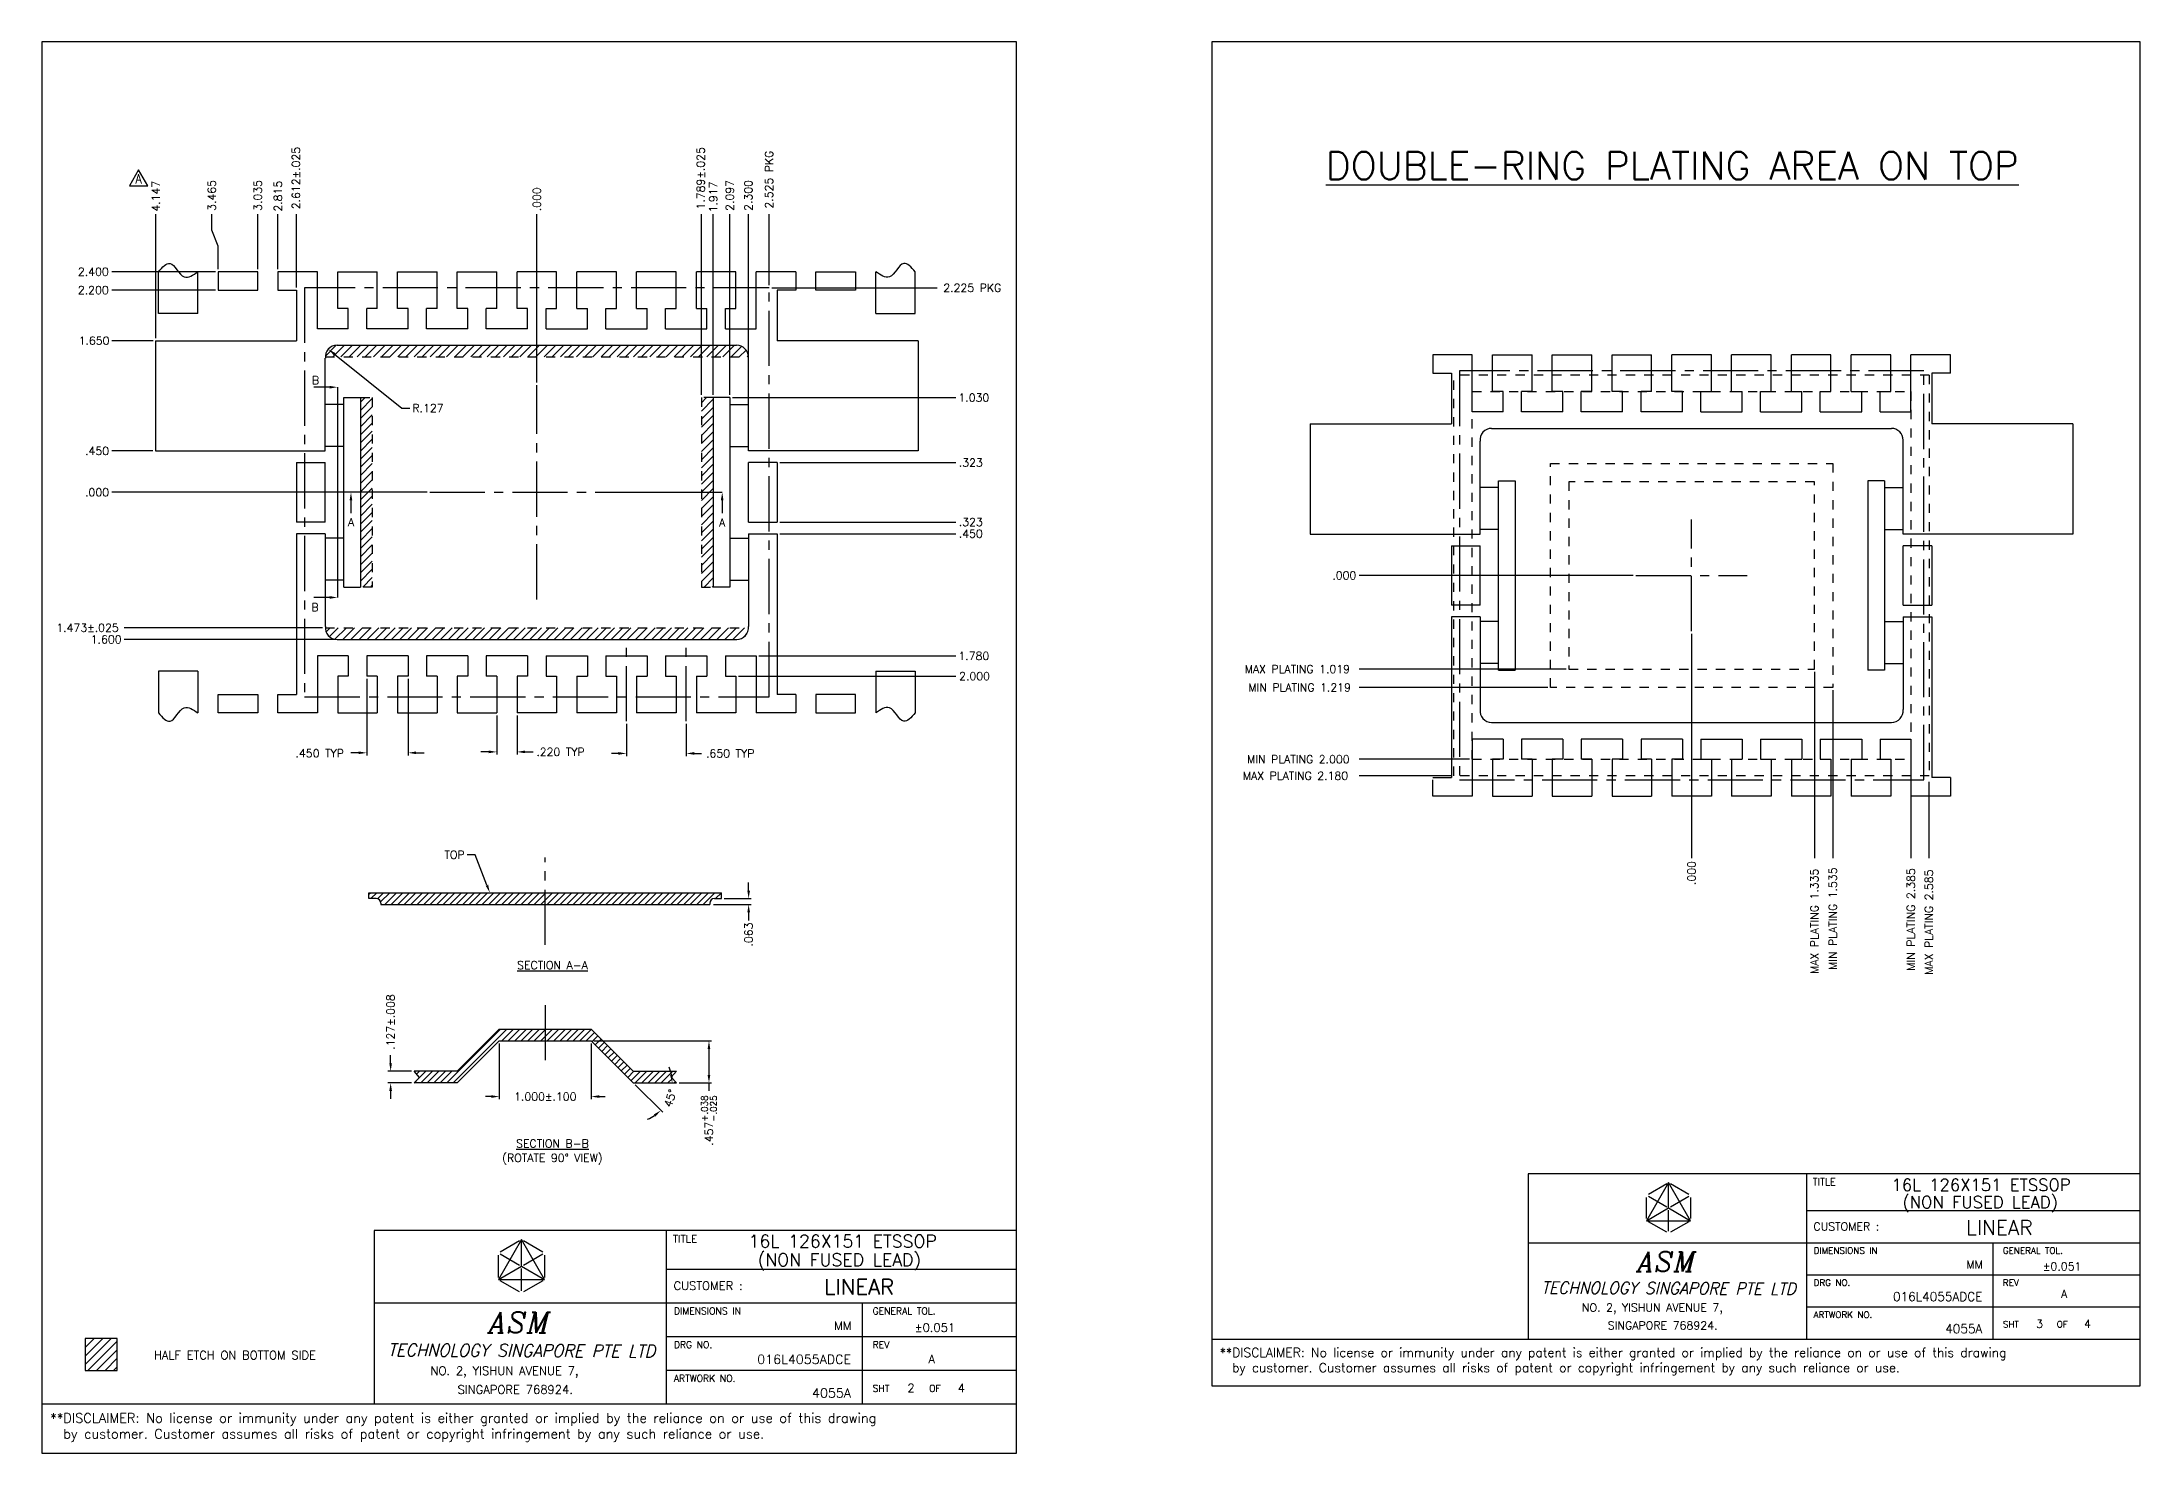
# Model space of a CAD drawing. Extents: x -167 to -48, y -111 to -17.
# Drawn here: x -100.55 to -77.74, y -32.75 to -17.4 of the extents above; entities that cross this region are included whole.
import ezdxf
from ezdxf.enums import TextEntityAlignment as Align

# ---------------------------------------------------------------- set-up
doc = ezdxf.new("R2010")
doc.units = 0
doc.header["$LTSCALE"] = 0.8
doc.header["$MEASUREMENT"] = 0
doc.linetypes.add('CENTER2', pattern=[1.125, 0.75, -0.125, 0.125, -0.125])
doc.linetypes.add('HIDDEN2', pattern=[0.1875, 0.125, -0.0625])
for name, color, linetype in [('2', 7, 'Continuous'), ('2D', 4, 'Continuous'), ('3', 7, 'Continuous'), ('3D', 4, 'Continuous')]:
    doc.layers.add(name, color=color, linetype=linetype)
doc.styles.add('ABC', font='ITALIC')
doc.styles.add('ROMANS', font='SIMPLEX', dxfattribs={"width": 0.8, "height": 0.018})
doc.styles.add('SIMPLEX', font='SIMPLEX')
pattern_1 = [(45, (-95.168767, -22.30095), (-0.03535534, 0.03535534), [])]

msp = doc.modelspace()

# ---------------------------------------------------------------- hatches: boundary and pattern name
at = {"layer": '2D'}
h = msp.add_hatch(dxfattribs=at)
h.set_pattern_fill('ANSI31', color=256, scale=0.5, style=0)
h.set_pattern_definition([(45, (-94.878587, -29.455575), (-0.04419417, 0.04419417), [])])
edge = h.paths.add_edge_path()
edge.add_line((-97.469, -23.774), (-92.868, -23.774))
edge.add_arc((-92.995, -23.774), 0.127, -90, 0, ccw=False)
edge.add_line((-92.995, -23.901), (-97.342, -23.901))
edge.add_arc((-97.342, -23.774), 0.127, 180, 270, ccw=False)
h.paths.add_polyline_path([(-97.086, -21.271), (-97.086, -23.331), (-96.958, -23.331), (-96.958, -21.271)])
h.paths.add_polyline_path([(-93.252, -21.271), (-93.38, -21.271), (-93.38, -23.331), (-93.252, -23.331)])
edge = h.paths.add_edge_path()
edge.add_line((-97.342, -20.701), (-92.996, -20.701))
edge.add_arc((-92.996, -20.828), 0.127, 0, 90, ccw=False)
edge.add_line((-92.869, -20.828), (-97.469, -20.828))
edge.add_arc((-97.342, -20.828), 0.127, 90, 180, ccw=False)
h = msp.add_hatch(dxfattribs=at)
h.set_pattern_fill('ANSI31', color=256, scale=0.4, style=0)
h.set_pattern_definition(pattern_1)
edge = h.paths.add_edge_path()
edge.add_line((-96.866, -26.784), (-93.288, -26.784))
edge.add_line((-93.288, -26.784), (-93.288, -26.771))
edge.add_arc((-93.238, -26.771), 0.05, 90, 180, ccw=False)
edge.add_line((-93.238, -26.721), (-93.16, -26.721))
edge.add_line((-93.16, -26.721), (-93.16, -26.657))
edge.add_line((-93.16, -26.657), (-96.995, -26.657))
edge.add_line((-96.995, -26.657), (-96.995, -26.721))
edge.add_line((-96.995, -26.721), (-96.916, -26.721))
edge.add_arc((-96.916, -26.771), 0.05, 0, 90, ccw=False)
edge.add_line((-96.866, -26.771), (-96.866, -26.784))
h = msp.add_hatch(dxfattribs=at)
h.set_pattern_fill('ANSI31', color=256, scale=0.4, style=0)
h.set_pattern_definition(pattern_1)
h.paths.add_polyline_path([(-94.577, -28.269), (-94.12, -28.726), (-93.652, -28.726), (-93.708, -28.662), (-93.652, -28.599), (-94.12, -28.599), (-94.577, -28.142), (-95.577, -28.142), (-96.034, -28.599), (-96.503, -28.599), (-96.444, -28.668), (-96.503, -28.726), (-96.034, -28.726), (-95.577, -28.269)])
h = msp.add_hatch(dxfattribs=at)
h.set_pattern_fill('ANSI31', color=256, scale=0.525, style=0)
h.set_pattern_definition([(45, (-95.43378, -23.990356), (-0.0464039, 0.0464039), [])])
h.paths.add_polyline_path([(-99.732, -31.855), (-99.732, -31.508), (-100.079, -31.508), (-100.079, -31.855)])

# ---------------------------------------------------------------- linework, layer by layer
at = {"layer": '2'}
for p, q in [((-99.284, -20.355), (-99.284, -19.901)), ((-98.854, -20.355), (-98.854, -19.901)), ((-97.984, -19.901), (-97.984, -20.101)), ((-97.554, -19.901), (-97.984, -19.901)), ((-97.554, -20.521), (-97.554, -19.901)), ((-97.334, -20.301), (-97.334, -19.901)), ((-97.334, -19.901), (-96.904, -19.901)), ((-96.904, -20.301), (-96.904, -19.901)), ((-96.684, -20.301), (-96.684, -19.901)), ((-96.684, -19.901), (-96.254, -19.901)), ((-96.254, -20.301), (-96.254, -19.901)), ((-96.034, -20.301), (-96.034, -19.901)), ((-96.034, -19.901), (-95.604, -19.901)), ((-95.604, -20.301), (-95.604, -19.901)), ((-95.384, -20.301), (-95.384, -19.901)), ((-94.954, -19.901), (-95.384, -19.901)), ((-94.954, -20.301), (-94.954, -19.901)), ((-94.304, -19.901), (-94.734, -19.901)), ((-94.734, -20.301), (-94.734, -19.901)), ((-94.304, -20.301), (-94.304, -19.901)), ((-93.654, -19.901), (-94.084, -19.901)), ((-94.084, -20.301), (-94.084, -19.901)), ((-93.654, -20.301), (-93.654, -19.901)), ((-93.434, -20.301), (-93.434, -19.901)), ((-93.004, -19.901), (-93.434, -19.901)), ((-93.004, -20.301), (-93.004, -19.901)), ((-92.784, -20.521), (-92.784, -19.901)), ((-92.354, -19.901), (-92.784, -19.901)), ((-92.354, -19.901), (-92.354, -20.101)), ((-91.484, -20.355), (-91.484, -19.901)), ((-91.054, -20.355), (-91.054, -19.901)), ((-97.984, -20.101), (-97.781, -20.101)), ((-97.781, -20.101), (-97.781, -20.651)), ((-97.219, -20.301), (-97.334, -20.301)), ((-97.219, -20.521), (-97.219, -20.301)), ((-96.904, -20.301), (-97.019, -20.301)), ((-97.019, -20.521), (-97.019, -20.301)), ((-96.569, -20.301), (-96.684, -20.301)), ((-96.569, -20.521), (-96.569, -20.301)), ((-96.254, -20.301), (-96.369, -20.301)), ((-96.369, -20.521), (-96.369, -20.301)), ((-95.919, -20.301), (-96.034, -20.301)), ((-95.919, -20.521), (-95.919, -20.301)), ((-95.719, -20.521), (-95.719, -20.301)), ((-95.604, -20.301), (-95.719, -20.301)), ((-95.269, -20.301), (-95.384, -20.301)), ((-95.269, -20.521), (-95.269, -20.301)), ((-95.069, -20.301), (-94.954, -20.301)), ((-95.069, -20.521), (-95.069, -20.301)), ((-94.734, -20.301), (-94.619, -20.301)), ((-94.619, -20.521), (-94.619, -20.301)), ((-94.419, -20.521), (-94.419, -20.301)), ((-94.419, -20.301), (-94.304, -20.301)), ((-94.084, -20.301), (-93.969, -20.301)), ((-93.969, -20.521), (-93.969, -20.301)), ((-93.769, -20.521), (-93.769, -20.301)), ((-93.769, -20.301), (-93.654, -20.301)), ((-93.434, -20.301), (-93.319, -20.301)), ((-93.319, -20.521), (-93.319, -20.301)), ((-93.119, -20.521), (-93.119, -20.301)), ((-93.119, -20.301), (-93.004, -20.301)), ((-92.556, -20.101), (-92.556, -20.651)), ((-92.354, -20.101), (-92.556, -20.101)), ((-98.854, -20.355), (-99.284, -20.355)), ((-97.219, -20.521), (-97.554, -20.521)), ((-96.569, -20.521), (-97.019, -20.521)), ((-95.919, -20.521), (-96.369, -20.521)), ((-95.269, -20.521), (-95.719, -20.521)), ((-95.069, -20.521), (-94.619, -20.521)), ((-94.419, -20.521), (-93.969, -20.521)), ((-93.769, -20.521), (-93.319, -20.521)), ((-93.119, -20.521), (-92.784, -20.521)), ((-91.484, -20.355), (-91.054, -20.355)), ((-99.316, -20.651), (-97.781, -20.651)), ((-99.316, -20.651), (-99.316, -21.851)), ((-97.342, -20.701), (-92.996, -20.701)), ((-91.022, -20.651), (-92.556, -20.651)), ((-91.022, -20.651), (-91.022, -21.851)), ((-97.469, -21.851), (-97.469, -20.841)), ((-92.869, -20.841), (-92.869, -20.828)), ((-92.869, -21.851), (-92.869, -20.841)), ((-85.427, -21.005), (-85.224, -21.005)), ((-79.797, -21.005), (-80, -21.005)), ((-97.266, -23.331), (-97.266, -21.271)), ((-97.266, -21.271), (-97.086, -21.271)), ((-97.086, -21.271), (-97.086, -23.331)), ((-93.252, -21.271), (-93.252, -23.331)), ((-93.071, -21.271), (-93.252, -21.271)), ((-93.071, -21.271), (-93.071, -23.331)), ((-86.759, -21.555), (-86.759, -22.755)), ((-78.465, -21.555), (-78.465, -22.755)), ((-99.316, -21.851), (-97.469, -21.851)), ((-91.022, -21.851), (-92.869, -21.851)), ((-97.781, -21.978), (-97.781, -22.624)), ((-97.781, -21.978), (-97.469, -21.978)), ((-97.469, -22.624), (-97.469, -21.978)), ((-92.869, -22.624), (-92.869, -21.978)), ((-92.556, -21.978), (-92.869, -21.978)), ((-92.556, -21.978), (-92.556, -22.624)), ((-97.469, -22.624), (-97.781, -22.624)), ((-97.781, -22.751), (-97.781, -24.501)), ((-97.469, -22.751), (-97.781, -22.751)), ((-97.469, -22.751), (-97.469, -23.761)), ((-92.869, -22.624), (-92.556, -22.624)), ((-92.869, -22.751), (-92.869, -23.761)), ((-92.869, -22.751), (-92.556, -22.751)), ((-92.556, -22.751), (-92.556, -24.501)), ((-97.266, -23.331), (-97.086, -23.331)), ((-93.071, -23.331), (-93.252, -23.331)), ((-97.342, -23.901), (-92.995, -23.901)), ((-97.219, -24.081), (-97.554, -24.081)), ((-97.554, -24.081), (-97.554, -24.701)), ((-97.219, -24.081), (-97.219, -24.301)), ((-96.569, -24.081), (-97.019, -24.081)), ((-97.019, -24.081), (-97.019, -24.301)), ((-96.569, -24.081), (-96.569, -24.301)), ((-95.919, -24.081), (-96.369, -24.081)), ((-96.369, -24.081), (-96.369, -24.301)), ((-95.919, -24.081), (-95.919, -24.301)), ((-95.269, -24.081), (-95.719, -24.081)), ((-95.719, -24.081), (-95.719, -24.301)), ((-95.269, -24.081), (-95.269, -24.301)), ((-95.069, -24.081), (-94.619, -24.081)), ((-95.069, -24.081), (-95.069, -24.301)), ((-94.619, -24.081), (-94.619, -24.301)), ((-94.419, -24.081), (-94.419, -24.301)), ((-94.419, -24.081), (-93.969, -24.081)), ((-93.969, -24.081), (-93.969, -24.301)), ((-93.769, -24.081), (-93.769, -24.301)), ((-93.769, -24.081), (-93.319, -24.081)), ((-93.319, -24.081), (-93.319, -24.301)), ((-93.119, -24.081), (-93.119, -24.301)), ((-93.119, -24.081), (-92.784, -24.081)), ((-92.784, -24.081), (-92.784, -24.701)), ((-99.284, -24.247), (-99.284, -24.701)), ((-98.854, -24.247), (-99.284, -24.247)), ((-98.854, -24.247), (-98.854, -24.701)), ((-97.219, -24.301), (-97.334, -24.301)), ((-97.334, -24.301), (-97.334, -24.701)), ((-96.904, -24.301), (-97.019, -24.301)), ((-96.904, -24.301), (-96.904, -24.701)), ((-96.569, -24.301), (-96.684, -24.301)), ((-96.684, -24.301), (-96.684, -24.701)), ((-96.254, -24.301), (-96.369, -24.301)), ((-96.254, -24.301), (-96.254, -24.701)), ((-95.919, -24.301), (-96.034, -24.301)), ((-96.034, -24.301), (-96.034, -24.701)), ((-95.604, -24.301), (-95.719, -24.301)), ((-95.604, -24.301), (-95.604, -24.701)), ((-95.384, -24.301), (-95.384, -24.701)), ((-95.269, -24.301), (-95.384, -24.301)), ((-95.069, -24.301), (-94.954, -24.301)), ((-94.954, -24.301), (-94.954, -24.701)), ((-94.734, -24.301), (-94.619, -24.301)), ((-94.734, -24.301), (-94.734, -24.701)), ((-94.419, -24.301), (-94.304, -24.301)), ((-94.304, -24.301), (-94.304, -24.701)), ((-94.084, -24.301), (-94.084, -24.701)), ((-94.084, -24.301), (-93.969, -24.301)), ((-93.769, -24.301), (-93.654, -24.301)), ((-93.654, -24.301), (-93.654, -24.701)), ((-93.434, -24.301), (-93.434, -24.701)), ((-93.434, -24.301), (-93.319, -24.301)), ((-93.119, -24.301), (-93.004, -24.301)), ((-93.004, -24.301), (-93.004, -24.701)), ((-91.484, -24.247), (-91.054, -24.247)), ((-91.484, -24.247), (-91.484, -24.701)), ((-91.054, -24.247), (-91.054, -24.701)), ((-97.984, -24.501), (-97.781, -24.501)), ((-97.984, -24.701), (-97.984, -24.501)), ((-92.354, -24.501), (-92.556, -24.501)), ((-92.354, -24.501), (-92.354, -24.701)), ((-97.554, -24.701), (-97.984, -24.701)), ((-97.334, -24.701), (-96.904, -24.701)), ((-96.684, -24.701), (-96.254, -24.701)), ((-96.034, -24.701), (-95.604, -24.701)), ((-94.954, -24.701), (-95.384, -24.701)), ((-94.304, -24.701), (-94.734, -24.701)), ((-93.654, -24.701), (-94.084, -24.701)), ((-93.004, -24.701), (-93.434, -24.701)), ((-92.354, -24.701), (-92.784, -24.701)), ((-85.427, -25.405), (-85.224, -25.405)), ((-79.797, -25.405), (-80, -25.405)), ((-96.995, -26.657), (-93.16, -26.657)), ((-96.995, -26.721), (-96.995, -26.657)), ((-93.16, -26.721), (-93.16, -26.657)), ((-96.916, -26.721), (-96.995, -26.721)), ((-96.866, -26.771), (-96.866, -26.784)), ((-96.866, -26.784), (-93.288, -26.784)), ((-93.288, -26.771), (-93.288, -26.784)), ((-93.238, -26.721), (-93.16, -26.721)), ((-95.577, -28.142), (-96.034, -28.599)), ((-95.577, -28.269), (-96.034, -28.726)), ((-95.577, -28.142), (-94.577, -28.142)), ((-95.577, -28.269), (-94.577, -28.269)), ((-94.577, -28.142), (-94.12, -28.599)), ((-94.577, -28.269), (-94.12, -28.726)), ((-96.034, -28.599), (-96.503, -28.599)), ((-96.034, -28.726), (-96.503, -28.726)), ((-94.12, -28.599), (-93.652, -28.599)), ((-94.12, -28.726), (-93.652, -28.726))]:
    msp.add_line(p, q, dxfattribs=at)
for points in [[(-98.634, -20.101), (-98.204, -20.101), (-98.204, -19.901), (-98.634, -19.901), (-98.634, -20.101)], [(-91.704, -20.101), (-92.134, -20.101), (-92.134, -19.901), (-91.704, -19.901), (-91.704, -20.101)], [(-98.634, -24.501), (-98.204, -24.501), (-98.204, -24.701), (-98.634, -24.701), (-98.634, -24.501)], [(-91.704, -24.501), (-92.134, -24.501), (-92.134, -24.701), (-91.704, -24.701), (-91.704, -24.501)], [(-96.503, -28.726), (-96.444, -28.668), (-96.503, -28.599)], [(-93.652, -28.726), (-93.708, -28.662), (-93.652, -28.599)]]:
    msp.add_lwpolyline(points, dxfattribs=at)
msp.add_lwpolyline([(-99.732, -31.855), (-99.732, -31.508), (-100.079, -31.508), (-100.079, -31.855)], close=True, dxfattribs=at)
for centre, radius, start, end in [((-97.342, -20.828), 0.127, 90, 185.8752), ((-92.996, -20.828), 0.127, 0, 90), ((-97.342, -23.774), 0.127, 174.1248, 270), ((-92.995, -23.774), 0.127, 270, 5.8752), ((-96.916, -26.771), 0.05, 0, 90), ((-93.238, -26.771), 0.05, 90, 180)]:
    msp.add_arc(centre, radius, start, end, dxfattribs=at)
at = {"layer": '2D', "color": 7}
for p, q in [((-89.952, -17.401), (-100.55, -17.401)), ((-100.55, -17.401), (-100.55, -32.222)), ((-89.952, -32.222), (-89.952, -17.401)), ((-96.939, -30.333), (-96.939, -32.222)), ((-89.952, -30.333), (-96.939, -30.333)), ((-93.762, -30.333), (-93.762, -32.222)), ((-89.952, -30.755), (-93.762, -30.755)), ((-89.952, -31.122), (-96.939, -31.122)), ((-91.632, -31.122), (-91.632, -32.222)), ((-89.952, -31.489), (-93.762, -31.489)), ((-89.952, -31.855), (-93.762, -31.855)), ((-89.952, -32.222), (-100.55, -32.222))]:
    msp.add_line(p, q, dxfattribs=at)
at = {"layer": '2D'}
for p, q in [((-99.313, -20.622), (-99.313, -19.274)), ((-98.704, -19.448), (-98.704, -19.274)), ((-98.204, -19.872), (-98.204, -19.274)), ((-97.984, -19.872), (-97.984, -19.274)), ((-97.781, -20.072), (-97.781, -19.274)), ((-95.169, -21.107), (-95.169, -19.274)), ((-93.38, -21.242), (-93.38, -19.274)), ((-93.251, -21.242), (-93.251, -19.274)), ((-93.071, -21.242), (-93.071, -19.274)), ((-92.869, -20.812), (-92.869, -19.274)), ((-92.644, -20.047), (-92.644, -19.274)), ((-98.634, -19.622), (-98.704, -19.448)), ((-98.634, -19.872), (-98.634, -19.622)), ((-98.663, -19.901), (-99.789, -19.901)), ((-92.615, -20.076), (-90.814, -20.076)), ((-98.663, -20.101), (-99.789, -20.101)), ((-99.342, -20.651), (-99.789, -20.651)), ((-97.336, -21.157), (-97.336, -23.445)), ((-97.266, -21.344), (-97.469, -21.344)), ((-93.071, -21.344), (-92.869, -21.344)), ((-93.042, -21.271), (-90.612, -21.271)), ((-99.345, -21.851), (-99.789, -21.851)), ((-97.266, -21.801), (-97.469, -21.801)), ((-93.071, -21.801), (-92.869, -21.801)), ((-92.527, -21.978), (-90.612, -21.978)), ((-96.363, -22.301), (-99.789, -22.301)), ((-94.004, -22.301), (-93.153, -22.301)), ((-97.266, -22.801), (-97.469, -22.801)), ((-93.071, -22.801), (-92.869, -22.801)), ((-92.527, -22.624), (-90.612, -22.624)), ((-92.527, -22.751), (-90.612, -22.751)), ((-97.266, -23.258), (-97.469, -23.258)), ((-93.071, -23.258), (-92.869, -23.258)), ((-97.498, -23.774), (-99.657, -23.774)), ((-97.371, -23.901), (-99.657, -23.901)), ((-92.755, -24.081), (-90.612, -24.081)), ((-97.019, -24.33), (-97.019, -25.164)), ((-96.569, -24.33), (-96.569, -25.164)), ((-92.975, -24.301), (-90.612, -24.301)), ((-95.604, -24.73), (-95.604, -25.154)), ((-95.384, -24.73), (-95.384, -25.154)), ((-94.194, -24.82), (-94.194, -25.171)), ((-93.544, -24.82), (-93.544, -25.171)), ((-97.106, -25.135), (-97.193, -25.135)), ((-96.482, -25.135), (-96.395, -25.135)), ((-95.691, -25.125), (-95.778, -25.125)), ((-95.297, -25.125), (-95.21, -25.125)), ((-94.281, -25.142), (-94.357, -25.142)), ((-93.457, -25.142), (-93.38, -25.142)), ((-92.866, -26.634), (-92.866, -26.547)), ((-93.249, -26.784), (-92.837, -26.784)), ((-93.131, -26.721), (-92.837, -26.721)), ((-92.866, -26.871), (-92.866, -26.958)), ((-94.548, -28.269), (-93.268, -28.269)), ((-96.759, -28.512), (-96.759, -28.425)), ((-95.577, -28.298), (-95.577, -28.904)), ((-94.577, -28.298), (-94.577, -28.904)), ((-93.297, -28.356), (-93.297, -28.639)), ((-96.532, -28.599), (-96.788, -28.599)), ((-96.532, -28.726), (-96.788, -28.726)), ((-94.1, -28.747), (-93.8, -29.046)), ((-93.623, -28.726), (-93.268, -28.726)), ((-93.297, -28.726), (-93.297, -28.813)), ((-96.759, -28.813), (-96.759, -28.9)), ((-95.664, -28.875), (-95.728, -28.875)), ((-94.49, -28.875), (-94.426, -28.875))]:
    msp.add_line(p, q, dxfattribs=at)
at = {"layer": '2D', "linetype": 'HIDDEN2'}
for p, q in [((-97.469, -20.828), (-92.869, -20.828)), ((-97.469, -23.774), (-92.868, -23.774))]:
    msp.add_line(p, q, dxfattribs=at)
at = {"layer": '2D', "linetype": 'CENTER2'}
for p, q in [((-95.169, -23.466), (-95.169, -21.136)), ((-96.334, -22.301), (-94.004, -22.301)), ((-94.194, -24.791), (-94.194, -23.909)), ((-93.544, -24.791), (-93.544, -23.909)), ((-95.077, -27.224), (-95.077, -26.275)), ((-95.077, -27.879), (-95.077, -28.522))]:
    msp.add_line(p, q, dxfattribs=at)
at = {"layer": '2D', "color": 1}
for p, q in [((-95.335, -30.43), (-95.587, -30.866)), ((-95.566, -30.563), (-95.356, -30.442)), ((-95.084, -30.866), (-95.335, -30.43)), ((-95.335, -30.721), (-95.335, -30.43)), ((-95.314, -30.442), (-95.105, -30.563)), ((-95.587, -30.842), (-95.587, -30.599)), ((-95.587, -30.866), (-95.335, -30.721)), ((-95.566, -30.587), (-95.356, -30.708)), ((-95.335, -30.721), (-95.084, -30.866)), ((-95.335, -30.987), (-95.335, -30.745)), ((-95.314, -30.708), (-95.105, -30.587)), ((-95.084, -30.599), (-95.084, -30.842)), ((-95.587, -30.866), (-95.084, -30.866)), ((-95.356, -30.999), (-95.566, -30.878)), ((-95.105, -30.878), (-95.314, -30.999))]:
    msp.add_line(p, q, dxfattribs=at)
at = {"layer": '2D', "color": 2}
msp.add_lwpolyline([(-99.399, -18.968), (-99.5, -18.794), (-99.6, -18.968)], close=True, dxfattribs=at)
at = {"layer": '2D', "color": 2, "linetype": 'CENTER2'}
msp.add_lwpolyline([(-92.644, -24.526), (-92.644, -20.076), (-97.694, -20.076), (-97.694, -24.526)], close=True, dxfattribs=at)
at = {"layer": '2D'}
for points in [[(-97.369, -20.797), (-96.638, -21.385), (-96.551, -21.385)], [(-97.19, -22.388), (-97.19, -22.529)], [(-93.153, -22.388), (-93.153, -22.529)], [(-97.423, -23.445), (-97.593, -23.445)], [(-95.711, -26.576), (-95.838, -26.244), (-95.925, -26.244)]]:
    msp.add_lwpolyline(points, dxfattribs=at)
at = {"layer": '2D', "extrusion": (0, 0, -1)}
msp.add_lwpolyline([(97.423, -21.157), (97.593, -21.157)], dxfattribs=at)
at = {"layer": '2D', "linetype": 'HIDDEN2'}
for points in [[(-97.086, -21.271), (-96.958, -21.271), (-96.958, -23.331), (-97.086, -23.331)], [(-93.252, -21.271), (-93.38, -21.271), (-93.38, -23.331), (-93.252, -23.331)]]:
    msp.add_lwpolyline(points, dxfattribs=at)
at = {"layer": '2D', "color": 7}
msp.add_lwpolyline([(-100.55, -32.222), (-100.55, -32.753), (-89.952, -32.753), (-89.952, -32.222)], dxfattribs=at)
at = {"layer": '2D'}
for start, end in [(11.7891, 23.5782), (291.4218, 303.2109)]:
    msp.add_arc((-94.12, -28.726), 0.424, start, end, dxfattribs=at)
for points in [[(-99.284, -19.901), (-99.158, -19.81), (-99.003, -19.957), (-98.854, -19.901)], [(-91.054, -19.901), (-91.179, -19.81), (-91.334, -19.957), (-91.484, -19.901)], [(-99.284, -24.701), (-99.158, -24.792), (-99.003, -24.645), (-98.854, -24.701)], [(-91.054, -24.701), (-91.179, -24.792), (-91.334, -24.645), (-91.484, -24.701)]]:
    msp.add_spline(points, degree=3, dxfattribs=at)
for points in [[(-97.378, -20.809), (-97.437, -20.743), (-97.36, -20.786)], [(-97.176, -22.388), (-97.19, -22.301), (-97.205, -22.388)], [(-93.168, -22.388), (-93.153, -22.301), (-93.139, -22.388)], [(-97.423, -23.43), (-97.336, -23.445), (-97.423, -23.459)], [(-97.106, -25.12), (-97.106, -25.149), (-97.019, -25.135)], [(-96.482, -25.12), (-96.482, -25.149), (-96.569, -25.135)], [(-95.691, -25.11), (-95.691, -25.139), (-95.604, -25.125)], [(-95.297, -25.11), (-95.297, -25.139), (-95.384, -25.125)], [(-94.281, -25.127), (-94.281, -25.156), (-94.194, -25.142)], [(-93.457, -25.127), (-93.457, -25.156), (-93.544, -25.142)], [(-95.698, -26.571), (-95.68, -26.657), (-95.725, -26.581)], [(-92.88, -26.634), (-92.851, -26.634), (-92.866, -26.721)], [(-92.88, -26.871), (-92.851, -26.871), (-92.866, -26.784)], [(-93.312, -28.356), (-93.283, -28.356), (-93.297, -28.269)], [(-96.773, -28.512), (-96.744, -28.512), (-96.759, -28.599)], [(-96.773, -28.813), (-96.744, -28.813), (-96.759, -28.726)], [(-93.72, -28.641), (-93.691, -28.638), (-93.697, -28.726)], [(-93.312, -28.639), (-93.283, -28.639), (-93.297, -28.726)], [(-95.664, -28.889), (-95.664, -28.86), (-95.577, -28.875)], [(-94.49, -28.889), (-94.49, -28.86), (-94.577, -28.875)], [(-93.879, -29.092), (-93.897, -29.069), (-93.821, -29.026)]]:
    msp.add_solid(points, dxfattribs=at)
at = {"layer": '2D', "extrusion": (0, 0, -1)}
msp.add_solid([(97.423, -21.172), (97.336, -21.157), (97.423, -21.143)], dxfattribs=at)
at = {"layer": '3'}
for p, q in [((-84.997, -20.805), (-85.427, -20.805)), ((-85.427, -20.805), (-85.427, -21.005)), ((-84.997, -21.425), (-84.997, -20.805)), ((-84.777, -20.805), (-84.347, -20.805)), ((-84.777, -21.205), (-84.777, -20.805)), ((-84.347, -21.205), (-84.347, -20.805)), ((-84.127, -20.805), (-83.697, -20.805)), ((-84.127, -21.205), (-84.127, -20.805)), ((-83.697, -21.205), (-83.697, -20.805)), ((-83.477, -20.805), (-83.047, -20.805)), ((-83.477, -21.205), (-83.477, -20.805)), ((-83.047, -21.205), (-83.047, -20.805)), ((-82.397, -20.805), (-82.827, -20.805)), ((-82.827, -21.205), (-82.827, -20.805)), ((-82.397, -21.205), (-82.397, -20.805)), ((-81.747, -20.805), (-82.177, -20.805)), ((-82.177, -21.205), (-82.177, -20.805)), ((-81.747, -21.205), (-81.747, -20.805)), ((-81.097, -20.805), (-81.527, -20.805)), ((-81.527, -21.205), (-81.527, -20.805)), ((-81.097, -21.205), (-81.097, -20.805)), ((-80.447, -20.805), (-80.877, -20.805)), ((-80.877, -21.205), (-80.877, -20.805)), ((-80.447, -21.205), (-80.447, -20.805)), ((-79.797, -20.805), (-80.227, -20.805)), ((-80.227, -21.425), (-80.227, -20.805)), ((-79.797, -21.005), (-79.797, -20.805)), ((-85.224, -21.005), (-85.224, -21.555)), ((-84.662, -21.205), (-84.777, -21.205)), ((-84.662, -21.425), (-84.662, -21.205)), ((-84.462, -21.425), (-84.462, -21.205)), ((-84.347, -21.205), (-84.462, -21.205)), ((-84.012, -21.205), (-84.127, -21.205)), ((-84.012, -21.425), (-84.012, -21.205)), ((-83.697, -21.205), (-83.812, -21.205)), ((-83.812, -21.425), (-83.812, -21.205)), ((-83.362, -21.205), (-83.477, -21.205)), ((-83.362, -21.425), (-83.362, -21.205)), ((-83.047, -21.205), (-83.162, -21.205)), ((-83.162, -21.425), (-83.162, -21.205)), ((-82.712, -21.205), (-82.827, -21.205)), ((-82.712, -21.425), (-82.712, -21.205)), ((-82.512, -21.205), (-82.397, -21.205)), ((-82.512, -21.425), (-82.512, -21.205)), ((-82.177, -21.205), (-82.062, -21.205)), ((-82.062, -21.425), (-82.062, -21.205)), ((-81.862, -21.205), (-81.747, -21.205)), ((-81.862, -21.425), (-81.862, -21.205)), ((-81.527, -21.205), (-81.412, -21.205)), ((-81.412, -21.425), (-81.412, -21.205)), ((-81.212, -21.205), (-81.097, -21.205)), ((-81.212, -21.425), (-81.212, -21.205)), ((-80.877, -21.205), (-80.762, -21.205)), ((-80.762, -21.425), (-80.762, -21.205)), ((-80.562, -21.205), (-80.447, -21.205)), ((-80.562, -21.425), (-80.562, -21.205)), ((-80, -21.005), (-80, -21.555)), ((-84.662, -21.425), (-84.997, -21.425)), ((-84.012, -21.425), (-84.462, -21.425)), ((-83.362, -21.425), (-83.812, -21.425)), ((-82.712, -21.425), (-83.162, -21.425)), ((-82.512, -21.425), (-82.062, -21.425)), ((-81.862, -21.425), (-81.412, -21.425)), ((-81.212, -21.425), (-80.762, -21.425)), ((-80.562, -21.425), (-80.227, -21.425)), ((-86.759, -21.555), (-85.224, -21.555)), ((-84.786, -21.605), (-80.439, -21.605)), ((-78.465, -21.555), (-80, -21.555)), ((-84.912, -22.755), (-84.912, -21.745)), ((-80.312, -21.745), (-80.312, -21.732)), ((-80.312, -22.755), (-80.312, -21.745)), ((-84.71, -24.235), (-84.71, -22.175)), ((-84.71, -22.175), (-84.53, -22.175)), ((-84.53, -22.175), (-84.53, -24.235)), ((-80.695, -22.175), (-80.695, -24.235)), ((-80.515, -22.175), (-80.695, -22.175)), ((-80.515, -22.175), (-80.515, -24.235)), ((-86.759, -22.755), (-84.912, -22.755)), ((-78.465, -22.755), (-80.312, -22.755)), ((-85.224, -22.882), (-85.224, -23.528)), ((-85.224, -22.882), (-84.912, -22.882)), ((-84.912, -23.528), (-84.912, -22.882)), ((-80.312, -23.528), (-80.312, -22.882)), ((-80, -22.882), (-80.312, -22.882)), ((-80, -22.882), (-80, -23.528)), ((-84.912, -23.528), (-85.224, -23.528)), ((-85.224, -23.655), (-85.224, -25.405)), ((-84.912, -23.655), (-85.224, -23.655)), ((-84.912, -23.655), (-84.912, -24.665)), ((-80.312, -23.528), (-80, -23.528)), ((-80.312, -23.655), (-80, -23.655)), ((-80.312, -23.655), (-80.312, -24.665)), ((-80, -23.655), (-80, -25.405)), ((-84.71, -24.235), (-84.53, -24.235)), ((-80.515, -24.235), (-80.695, -24.235)), ((-84.786, -24.805), (-80.438, -24.805)), ((-84.997, -24.985), (-84.997, -25.605)), ((-84.662, -24.985), (-84.997, -24.985)), ((-84.662, -24.985), (-84.662, -25.205)), ((-84.012, -24.985), (-84.462, -24.985)), ((-84.462, -24.985), (-84.462, -25.205)), ((-84.012, -24.985), (-84.012, -25.205)), ((-83.362, -24.985), (-83.812, -24.985)), ((-83.812, -24.985), (-83.812, -25.205)), ((-83.362, -24.985), (-83.362, -25.205)), ((-83.162, -24.985), (-83.162, -25.205)), ((-82.712, -24.985), (-83.162, -24.985)), ((-82.712, -24.985), (-82.712, -25.205)), ((-82.512, -24.985), (-82.062, -24.985)), ((-82.512, -24.985), (-82.512, -25.205)), ((-82.062, -24.985), (-82.062, -25.205)), ((-81.862, -24.985), (-81.862, -25.205)), ((-81.862, -24.985), (-81.412, -24.985)), ((-81.412, -24.985), (-81.412, -25.205)), ((-81.212, -24.985), (-81.212, -25.205)), ((-81.212, -24.985), (-80.762, -24.985)), ((-80.762, -24.985), (-80.762, -25.205)), ((-80.562, -24.985), (-80.227, -24.985)), ((-80.562, -24.985), (-80.562, -25.205)), ((-80.227, -24.985), (-80.227, -25.605)), ((-84.777, -25.205), (-84.777, -25.605)), ((-84.662, -25.205), (-84.777, -25.205)), ((-84.347, -25.205), (-84.462, -25.205)), ((-84.347, -25.205), (-84.347, -25.605)), ((-84.127, -25.205), (-84.127, -25.605)), ((-84.012, -25.205), (-84.127, -25.205)), ((-83.697, -25.205), (-83.812, -25.205)), ((-83.697, -25.205), (-83.697, -25.605)), ((-83.477, -25.205), (-83.477, -25.605)), ((-83.362, -25.205), (-83.477, -25.205)), ((-83.047, -25.205), (-83.162, -25.205)), ((-83.047, -25.205), (-83.047, -25.605)), ((-82.827, -25.205), (-82.827, -25.605)), ((-82.712, -25.205), (-82.827, -25.205)), ((-82.512, -25.205), (-82.397, -25.205)), ((-82.397, -25.205), (-82.397, -25.605)), ((-82.177, -25.205), (-82.177, -25.605)), ((-82.177, -25.205), (-82.062, -25.205)), ((-81.862, -25.205), (-81.747, -25.205)), ((-81.747, -25.205), (-81.747, -25.605)), ((-81.527, -25.205), (-81.527, -25.605)), ((-81.527, -25.205), (-81.412, -25.205)), ((-81.212, -25.205), (-81.097, -25.205)), ((-81.097, -25.205), (-81.097, -25.605)), ((-80.877, -25.205), (-80.877, -25.605)), ((-80.877, -25.205), (-80.762, -25.205)), ((-80.562, -25.205), (-80.447, -25.205)), ((-80.447, -25.205), (-80.447, -25.605)), ((-85.427, -25.605), (-85.427, -25.43)), ((-79.797, -25.405), (-79.797, -25.605)), ((-84.997, -25.605), (-85.427, -25.605)), ((-84.777, -25.605), (-84.347, -25.605)), ((-84.127, -25.605), (-83.697, -25.605)), ((-83.477, -25.605), (-83.047, -25.605)), ((-82.397, -25.605), (-82.827, -25.605)), ((-81.747, -25.605), (-82.177, -25.605)), ((-81.097, -25.605), (-81.527, -25.605)), ((-80.447, -25.605), (-80.877, -25.605)), ((-79.797, -25.605), (-80.227, -25.605))]:
    msp.add_line(p, q, dxfattribs=at)
for centre, start, end in [((-84.786, -21.732), 90, 185.8752), ((-80.439, -21.732), 0, 90), ((-84.786, -24.678), 174.1248, 270), ((-80.438, -24.678), 270, 5.8752)]:
    msp.add_arc(centre, 0.127, start, end, dxfattribs=at)
at = {"layer": '3D', "color": 7}
for p, q in [((-87.829, -17.401), (-87.829, -31.517)), ((-77.735, -17.401), (-87.829, -17.401)), ((-77.735, -31.517), (-77.735, -17.401)), ((-77.735, -29.717), (-84.39, -29.717)), ((-84.39, -29.717), (-84.39, -31.517)), ((-81.364, -29.717), (-81.364, -31.517)), ((-77.735, -30.119), (-81.364, -30.119)), ((-77.735, -30.468), (-84.39, -30.468)), ((-79.335, -30.468), (-79.335, -31.517)), ((-77.735, -30.818), (-81.364, -30.818)), ((-77.735, -31.167), (-81.364, -31.167)), ((-77.735, -31.517), (-87.829, -31.517))]:
    msp.add_line(p, q, dxfattribs=at)
at = {"layer": '3D', "linetype": 'HIDDEN2'}
for p, q in [((-80.027, -21.025), (-85.197, -21.025)), ((-85.197, -25.385), (-85.197, -21.025)), ((-84.997, -25.205), (-84.997, -21.205)), ((-84.997, -21.205), (-80.227, -21.205)), ((-80.227, -21.205), (-80.227, -25.205)), ((-80.027, -21.025), (-80.027, -25.385)), ((-84.997, -25.205), (-80.227, -25.205)), ((-80.027, -25.385), (-85.197, -25.385))]:
    msp.add_line(p, q, dxfattribs=at)
at = {"layer": '3D'}
for p, q in [((-84.71, -22.248), (-84.912, -22.248)), ((-80.515, -22.248), (-80.312, -22.248)), ((-84.71, -22.705), (-84.912, -22.705)), ((-80.515, -22.705), (-80.312, -22.705)), ((-83.248, -23.205), (-86.226, -23.205)), ((-84.71, -23.705), (-84.912, -23.705)), ((-84.71, -23.705), (-84.912, -23.705)), ((-80.515, -23.705), (-80.312, -23.705)), ((-82.612, -23.84), (-82.612, -26.282)), ((-84.71, -24.162), (-84.912, -24.162)), ((-80.515, -24.162), (-80.312, -24.162)), ((-83.976, -24.224), (-86.226, -24.224)), ((-81.277, -24.253), (-81.277, -26.282)), ((-84.176, -24.424), (-86.226, -24.424)), ((-81.077, -24.453), (-81.077, -26.282)), ((-85.026, -25.205), (-86.226, -25.205)), ((-80.227, -25.295), (-80.227, -26.282)), ((-85.221, -25.385), (-86.226, -25.385)), ((-80.032, -25.449), (-80.032, -26.282))]:
    msp.add_line(p, q, dxfattribs=at)
at = {"layer": '3D', "linetype": 'CENTER2'}
for p, q in [((-82.612, -23.811), (-82.612, -22.598)), ((-83.219, -23.205), (-82.006, -23.205))]:
    msp.add_line(p, q, dxfattribs=at)
at = {"layer": '3D', "color": 1}
for p, q in [((-82.862, -29.81), (-83.102, -30.225)), ((-83.082, -29.936), (-82.882, -29.821)), ((-82.862, -30.086), (-82.862, -29.81)), ((-82.622, -30.225), (-82.862, -29.81)), ((-82.842, -29.821), (-82.642, -29.936)), ((-83.102, -30.202), (-83.102, -29.971)), ((-83.102, -30.225), (-82.862, -30.086)), ((-83.082, -29.959), (-82.882, -30.075)), ((-82.862, -30.086), (-82.622, -30.225)), ((-82.862, -30.34), (-82.862, -30.109)), ((-82.842, -30.075), (-82.642, -29.959)), ((-82.622, -29.971), (-82.622, -30.202)), ((-83.102, -30.225), (-82.622, -30.225)), ((-82.882, -30.351), (-83.082, -30.236)), ((-82.642, -30.236), (-82.842, -30.351))]:
    msp.add_line(p, q, dxfattribs=at)
at = {"layer": '3D', "color": 2, "linetype": 'CENTER2'}
msp.add_lwpolyline([(-80.087, -25.43), (-80.087, -20.98), (-85.137, -20.98), (-85.137, -25.43)], close=True, dxfattribs=at)
at = {"layer": '3D', "linetype": 'HIDDEN2'}
for points in [[(-84.147, -24.424), (-84.147, -21.986), (-81.077, -21.986), (-81.077, -24.424)], [(-83.947, -22.186), (-83.947, -24.224), (-81.277, -24.224), (-81.277, -22.186)]]:
    msp.add_lwpolyline(points, close=True, dxfattribs=at)
at = {"layer": '3D', "color": 7}
msp.add_lwpolyline([(-87.829, -31.517), (-87.829, -32.022), (-77.735, -32.022), (-77.735, -31.517)], dxfattribs=at)

# ---------------------------------------------------------------- texts
at = {"layer": '2D', "color": 2, "style": 'ROMANS', "width": 0.9}
msp.add_text('A', height=0.1, dxfattribs=at).set_placement((-99.499, -18.89), align=Align.MIDDLE)
at = {"layer": '2D', "color": 1, "style": 'SIMPLEX'}
for s, height, p in [('TITLE', 0.0807, (-93.689, -30.463)), ('CUSTOMER :', 0.0917, (-93.682, -30.978)), ('DIMENSIONS IN', 0.07337, (-93.679, -31.244)), ('GENERAL TOL.', 0.07337, (-91.518, -31.244)), ('DRG NO.', 0.0734, (-93.679, -31.611)), ('REV', 0.0734, (-91.518, -31.611)), ('NO. 2, YISHUN AVENUE 7,', 0.09202, (-96.325, -31.904)), ('ARTWORK NO.', 0.07337, (-93.679, -31.977)), ('SINGAPORE 768924.', 0.09202, (-96.031, -32.108)), ('SHT', 0.0734, (-91.518, -32.086)), ('OF', 0.0734, (-90.903, -32.086))]:
    msp.add_text(s, height=height, dxfattribs=at).set_placement(p)
at = {"layer": '2D', "color": 4, "style": 'SIMPLEX'}
for s, height, p in [('16L 126X151 ETSSOP', 0.13757, (-92.866, -30.517)), ('(NON FUSED LEAD)', 0.13757, (-92.767, -30.719)), ('MM', 0.0917, (-91.936, -31.413)), ('%%P0.051', 0.0917, (-91.061, -31.434)), ('A', 0.0917, (-90.91, -31.775)), ('2', 0.0917, (-91.139, -32.091)), ('4', 0.0917, (-90.591, -32.091))]:
    msp.add_text(s, height=height, dxfattribs=at).set_placement(p)
for s, height, p in [('LINEAR', 0.1688, (-91.283, -31.029)), ('016L4055ADCE', 0.10089, (-91.752, -31.784)), ('4055A', 0.1009, (-91.752, -32.15))]:
    msp.add_text(s, height=height, dxfattribs=at).set_placement(p, align=Align.RIGHT)
at = {"layer": '2D', "color": 1, "style": 'ABC'}
msp.add_text('ASM', height=0.2226, dxfattribs=at).set_placement((-95.353, -31.333), align=Align.MIDDLE)
at = {"layer": '2D', "color": 1, "linetype": 'Continuous', "style": 'ABC', "width": 0.738856}
msp.add_text('TECHNOLOGY SINGAPORE PTE LTD', height=0.13578, rotation=359.7173, dxfattribs=at).set_placement((-96.789, -31.698), (-93.884, -31.713), align=Align.FIT)
at = {"layer": '2D', "char_height": 0.087, "attachment_point": 5, "style": 'SIMPLEX'}
for s, insert, rotation in [('2.612±.025', (-97.788, -18.882), 90), ('1.789±.025', (-93.387, -18.885), 90), ('2.525 PKG', (-92.644, -18.899), 90), ('4.147', (-99.313, -19.08), 90), ('\\A1;3.465', (-98.704, -19.071), 90), ('\\A1;3.035', (-98.204, -19.071), 90), ('\\A1;2.815', (-97.984, -19.08), 90), ('\\A1;1.917', (-93.251, -19.088), 90), ('\\A1;2.097', (-93.071, -19.071), 90), ('\\A1;2.300', (-92.869, -19.071), 90), ('\\A1;.000', (-95.169, -19.113), 90), ('.063', (-92.866, -27.112), 90), ('.127±.008', (-96.759, -28.064), 90), ('\\A1;45°', (-93.718, -28.893), 71.8578), ('\\A1;.457{\\H0.069600;\\S+.038^ -.025;}', (-93.297, -29.136), 90)]:
    msp.add_mtext(s, dxfattribs=dict(at, insert=insert, rotation=rotation))
at = {"layer": '2D', "style": 'SIMPLEX'}
for s, insert, char_height, attachment_point in [('\\A1;2.400', (-99.992, -19.901), 0.087, 5), ('2.200', (-99.992, -20.101), 0.087, 5), ('2.225 PKG', (-90.434, -20.076), 0.087, 5), ('1.650', (-99.984, -20.651), 0.087, 5), ('B', (-97.576, -21.082), 0.087, 5), ('\\A1;R.127', (-96.522, -21.341), 0.087, 1), ('\\A1;1.030', (-90.417, -21.271), 0.087, 5), ('\\A1;.450', (-99.951, -21.851), 0.087, 5), ('\\A1;.323', (-90.45, -21.978), 0.087, 5), ('\\A1;.000', (-99.951, -22.301), 0.087, 5), ('A', (-97.189, -22.627), 0.087, 5), ('A', (-93.154, -22.629), 0.087, 5), ('\\A1;.323', (-90.45, -22.624), 0.087, 5), ('\\A1;.450', (-90.45, -22.751), 0.087, 5), ('B', (-97.581, -23.552), 0.087, 5), ('1.473±.025', (-100.055, -23.774), 0.087, 5), ('\\A1;1.600', (-99.852, -23.901), 0.087, 5), ('\\A1;1.780', (-90.417, -24.081), 0.087, 5), ('\\A1;2.000', (-90.409, -24.301), 0.087, 5), ('.450 TYP', (-97.53, -25.14), 0.087, 5), ('.220 TYP', (-94.912, -25.125), 0.087, 5), ('.650 TYP', (-93.066, -25.142), 0.087, 5), ('\\A1;TOP', (-95.954, -26.287), 0.087, 9), ('{\\LSECTION A-A}', (-94.999, -27.445), 0.087, 5), ('1.000±.100', (-95.077, -28.875), 0.087, 5), ('{\\LSECTION B-B}', (-94.999, -29.386), 0.087, 5), ('(ROTATE 90° VIEW)', (-94.999, -29.556), 0.087, 5), ('HALF ETCH ON BOTTOM SIDE', (-98.452, -31.688), 0.09135, 5)]:
    msp.add_mtext(s, dxfattribs=dict(at, insert=insert, char_height=char_height, attachment_point=attachment_point))
at = {"layer": '2D', "color": 7, "insert": (-100.46, -32.32), "char_height": 0.103463, "width": 13.56818, "attachment_point": 1, "style": 'SIMPLEX'}
msp.add_mtext('**DISCLAIMER: No license or immunity under any patent is either granted or implied by the reliance on or use of this drawing\\P  by customer. Customer assumes all risks of patent or copyright infringement by any such reliance or use.', dxfattribs=at)
at = {"layer": '3D', "color": 1, "style": 'SIMPLEX'}
for s, height, p in [('TITLE', 0.0769, (-81.294, -29.841)), ('CUSTOMER :', 0.0873, (-81.287, -30.332)), ('DIMENSIONS IN', 0.06988, (-81.285, -30.585)), ('GENERAL TOL.', 0.06988, (-79.227, -30.585)), ('DRG NO.', 0.0699, (-81.285, -30.934)), ('REV', 0.0699, (-79.227, -30.934)), ('NO. 2, YISHUN AVENUE 7,', 0.08764, (-83.805, -31.214)), ('ARTWORK NO.', 0.06988, (-81.285, -31.283)), ('SINGAPORE 768924.', 0.08764, (-83.524, -31.408)), ('SHT', 0.0699, (-79.227, -31.387)), ('OF', 0.0699, (-78.641, -31.387))]:
    msp.add_text(s, height=height, dxfattribs=at).set_placement(p)
at = {"layer": '3D', "color": 4, "style": 'SIMPLEX'}
for s, height, p in [('16L 126X151 ETSSOP', 0.13102, (-80.438, -29.901)), ('(NON FUSED LEAD)', 0.13102, (-80.319, -30.089)), ('MM', 0.0873, (-79.624, -30.746)), ('%%P0.051', 0.0873, (-78.792, -30.766)), ('A', 0.0873, (-78.594, -31.063)), ('3', 0.0873, (-78.865, -31.391)), ('4', 0.0873, (-78.344, -31.391))]:
    msp.add_text(s, height=height, dxfattribs=at).set_placement(p)
for s, height, p in [('LINEAR', 0.1608, (-78.904, -30.38)), ('016L4055ADCE', 0.09608, (-79.45, -31.099)), ('4055A', 0.0961, (-79.45, -31.448))]:
    msp.add_text(s, height=height, dxfattribs=at).set_placement(p, align=Align.RIGHT)
at = {"layer": '3D', "color": 1, "style": 'ABC'}
msp.add_text('ASM', height=0.212, dxfattribs=at).set_placement((-82.879, -30.67), align=Align.MIDDLE)
at = {"layer": '3D', "color": 1, "linetype": 'Continuous', "style": 'ABC', "width": 0.738856}
msp.add_text('TECHNOLOGY SINGAPORE PTE LTD', height=0.12932, rotation=359.7173, dxfattribs=at).set_placement((-84.246, -31.017), (-81.48, -31.031), align=Align.FIT)
at = {"layer": '3D', "attachment_point": 5, "style": 'SIMPLEX'}
for s, insert, char_height in [('{\\LDOUBLE-RING PLATING AREA ON TOP}', (-82.821, -18.747), 0.3), ('\\A1;.000', (-86.388, -23.205), 0.087), ('MAX PLATING 1.019', (-86.899, -24.224), 0.087), ('MIN PLATING 1.219', (-86.874, -24.424), 0.087), ('MIN PLATING 2.000', (-86.888, -25.205), 0.087), ('MAX PLATING 2.180', (-86.919, -25.385), 0.087)]:
    msp.add_mtext(s, dxfattribs=dict(at, insert=insert, char_height=char_height))
at = {"layer": '3D', "char_height": 0.087, "attachment_point": 5, "rotation": 90, "style": 'SIMPLEX'}
for s, insert in [('\\A1;.000', (-82.612, -26.443)), ('MAX PLATING 1.335', (-81.277, -26.968)), ('MIN PLATING 1.535', (-81.077, -26.94)), ('MIN PLATING 2.385', (-80.227, -26.948)), ('MAX PLATING 2.585', (-80.032, -26.977))]:
    msp.add_mtext(s, dxfattribs=dict(at, insert=insert))
at = {"layer": '3D', "color": 7, "insert": (-87.743, -31.61), "char_height": 0.098536, "width": 12.92208, "attachment_point": 1, "style": 'SIMPLEX'}
msp.add_mtext('**DISCLAIMER: No license or immunity under any patent is either granted or implied by the reliance on or use of this drawing\\P  by customer. Customer assumes all risks of patent or copyright infringement by any such reliance or use.', dxfattribs=at)

doc.saveas('drawing.dxf')
